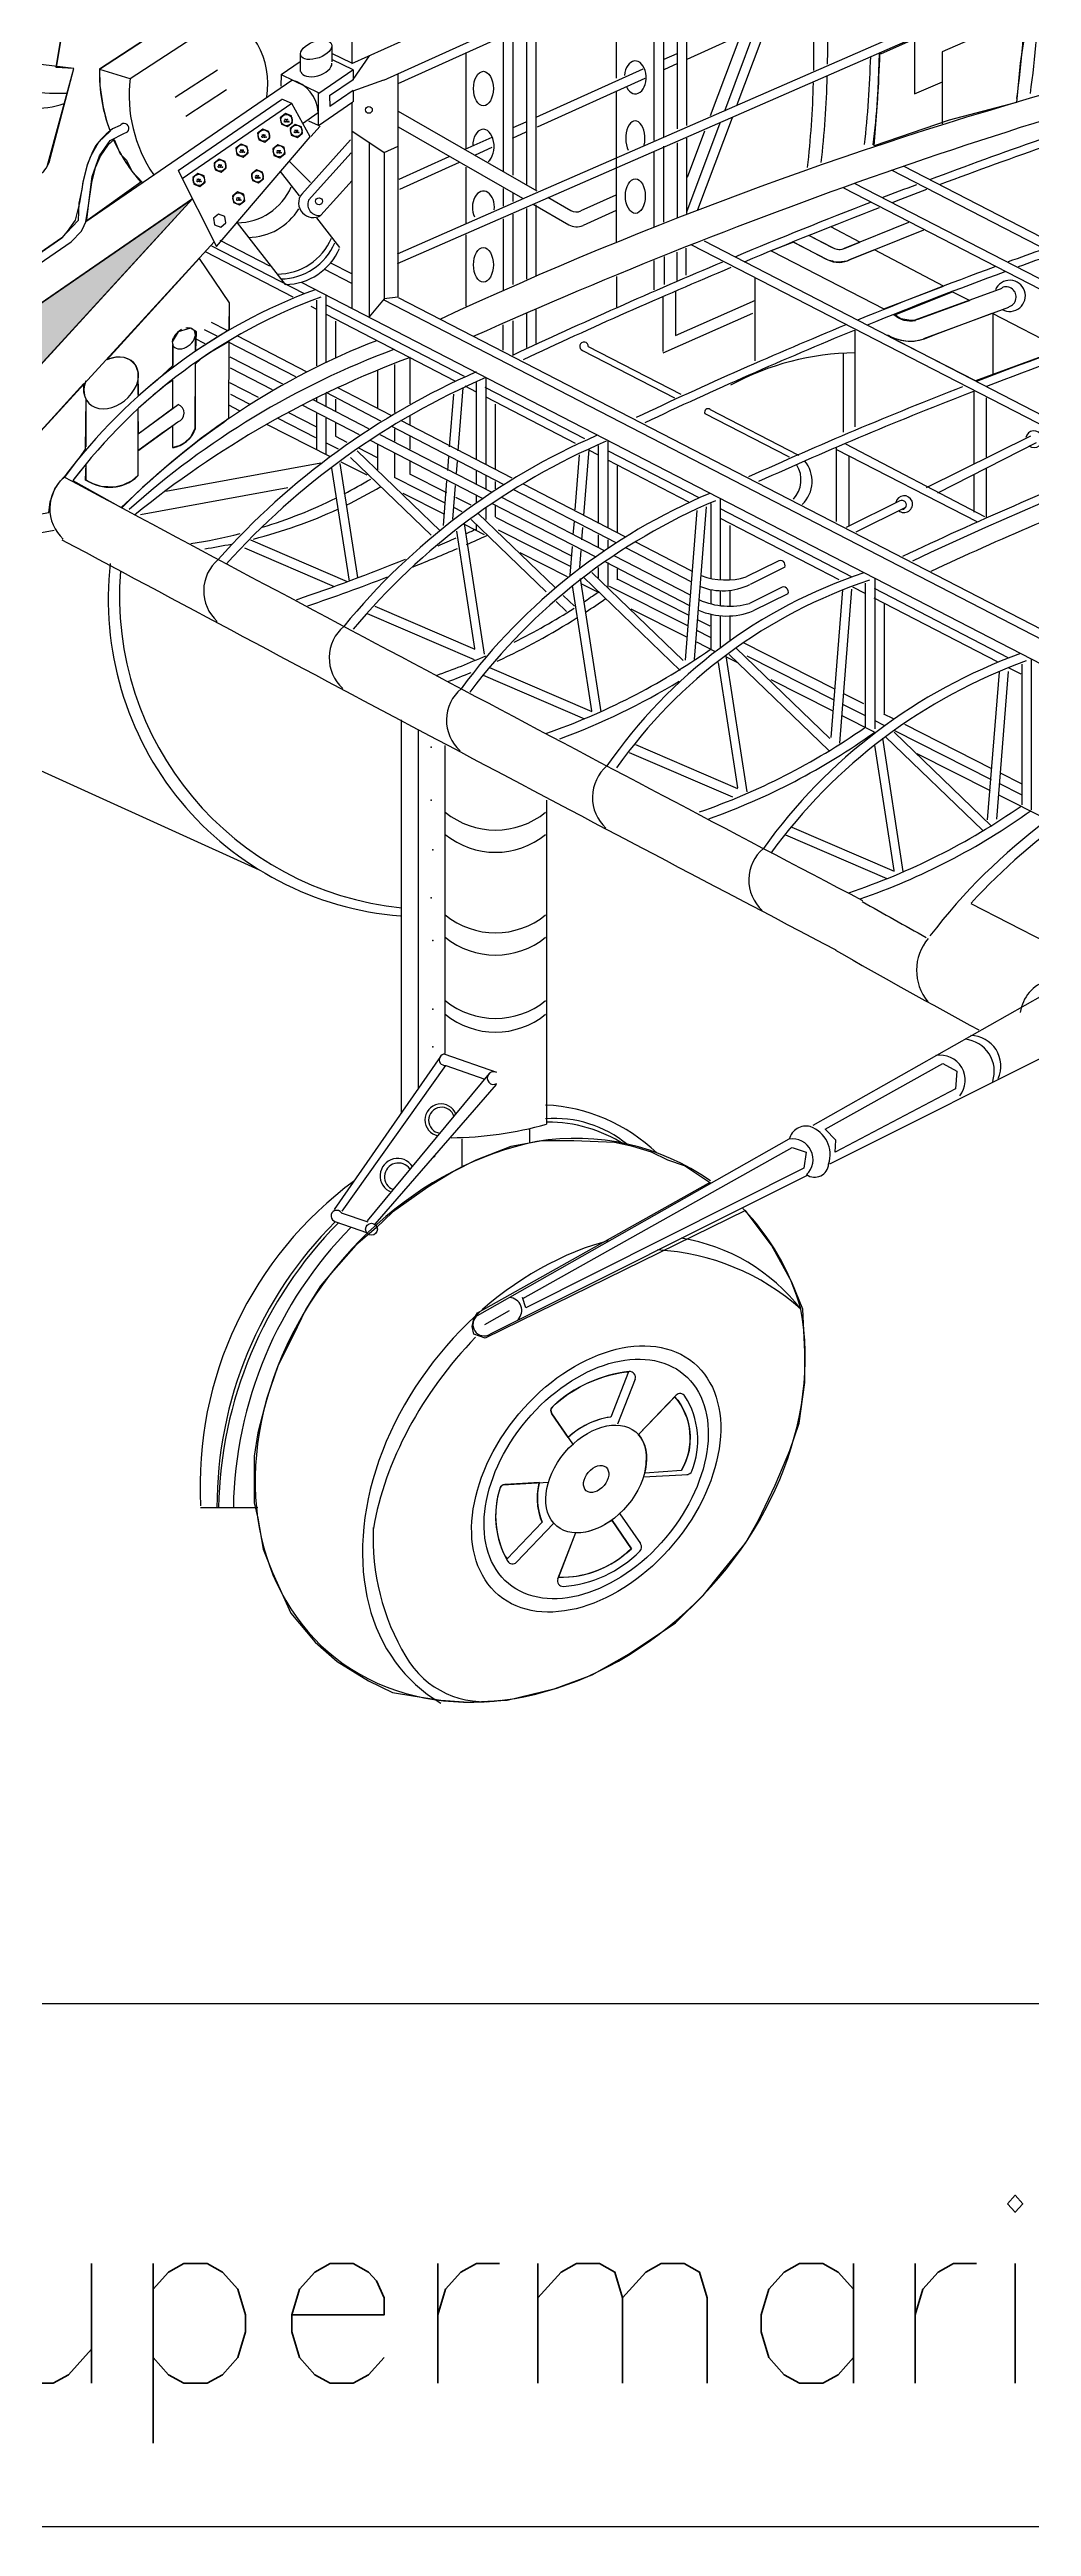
# Model space of a CAD drawing. Extents: x 4.3 to 16.6, y -10.2 to -1.3.
# Drawn here: x 8.648 to 10.368, y -10.161 to -5.822 of the extents above; entities that cross this region are included whole.
import ezdxf
from ezdxf.enums import TextEntityAlignment as Align

# ---------------------------------------------------------------- set-up
doc = ezdxf.new("R2010")
doc.units = 0
doc.header["$MEASUREMENT"] = 0
doc.linetypes.add('0', pattern=[0])
doc.layers.get('0').update_dxf_attribs({"linetype": 'CONTINUOUS'})
doc.layers.add('1', color=7, linetype='CONTINUOUS')
doc.layers.add('2', color=7, linetype='CONTINUOUS')
doc.styles.add('NORMAL', font='simplex')

# ---------------------------------------------------------------- blocks, each defined once
blk = doc.blocks.new('UNITCIRCLE0')
at = {"color": 0, "linetype": '0'}
blk.add_circle((0, 0), 1, dxfattribs=at)
blk = doc.blocks.new('17')
at = {"color": 0, "linetype": '0'}
blk.add_arc((0, 0), 1, 125.9962, 82.8289, dxfattribs=at)
blk = doc.blocks.new('18')
at = {"color": 0, "linetype": '0'}
blk.add_arc((0, 0), 1, 260.6422, 126.4037, dxfattribs=at)
blk = doc.blocks.new('19')
at = {"color": 0, "linetype": '0'}
blk.add_arc((0, 0), 1, 246.9505, 131.6765, dxfattribs=at)
blk = doc.blocks.new('20')
at = {"color": 0, "linetype": '0'}
blk.add_arc((0, 0), 1, 204.0711, 88.3499, dxfattribs=at)
blk = doc.blocks.new('31')
at = {"color": 0, "linetype": '0'}
blk.add_arc((0, 0), 1, 178.772, 352.2593, dxfattribs=at)
blk = doc.blocks.new('32')
at = {"color": 0, "linetype": '0'}
blk.add_arc((0, 0), 1, 83.45681, 131.07886, dxfattribs=at)
blk = doc.blocks.new('33')
at = {"color": 0, "linetype": '0'}
blk.add_arc((0, 0), 1, 46.25311, 327.97156, dxfattribs=at)
blk = doc.blocks.new('34')
at = {"color": 0, "linetype": '0'}
blk.add_arc((0, 0), 1, 47.48335, 187.37911, dxfattribs=at)
blk = doc.blocks.new('48')
at = {"color": 0, "linetype": '0'}
blk.add_arc((0, 0), 1, 276.07573, 64.48659, dxfattribs=at)
blk = doc.blocks.new('68')
at = {"color": 0, "linetype": '0'}
blk.add_arc((0, 0), 1, 126.74027, 67.92306, dxfattribs=at)
blk = doc.blocks.new('69')
at = {"color": 0, "linetype": '0'}
blk.add_arc((0, 0), 1, 74.5725, 52.8738, dxfattribs=at)
blk = doc.blocks.new('101')
at = {"color": 0, "linetype": '0'}
blk.add_arc((0, 0), 1, 4.198, 183.2195, dxfattribs=at)

msp = doc.modelspace()

# ---------------------------------------------------------------- linework, layer by layer
at = {"layer": '1', "color": 7, "linetype": '0'}
for p, q in [((9.23354, -5.875077), (12.382668, -4.452898)), ((9.258979, -5.881166), (12.381719, -4.467746)), ((9.177318, -5.845883), (12.073128, -4.546278)), ((9.257809, -6.196498), (11.548777, -5.194347)), ((9.499616, -6.073514), (11.544814, -5.178874)), ((9.177496, -5.423147), (9.177496, -5.845533)), ((9.830919, -5.928792), (9.968686, -5.561165)), ((9.852647, -5.918181), (9.9699, -5.605294)), ((9.706759, -5.680533), (9.706759, -5.980913)), ((9.723599, -5.672438), (9.723599, -5.974859)), ((9.747454, -5.660697), (9.747454, -5.960733)), ((9.763592, -5.653393), (9.763592, -5.954679)), ((9.640928, -5.708287), (9.640928, -5.87194)), ((8.673743, -5.768618), (8.659882, -5.853327)), ((8.735528, -5.855809), (8.918268, -5.736983)), ((8.789089, -5.872313), (8.963582, -5.75885)), ((9.142712, -5.814701), (9.142712, -5.843067)), ((9.442851, -5.799358), (9.442851, -6.035415)), ((9.45969, -5.791264), (9.45969, -6.042053)), ((9.483545, -5.779523), (9.483545, -6.058649)), ((9.499682, -5.772219), (9.499682, -6.067499)), ((9.764867, -5.838446), (9.883701, -5.784659)), ((9.858889, -5.795255), (9.805402, -5.937982)), ((10.163179, -5.799587), (10.163179, -5.899487)), ((10.324194, -5.776659), (10.211678, -5.825879)), ((8.69063, -5.855105), (8.57993, -5.841346)), ((8.649352, -6.012353), (8.69063, -5.855105)), ((8.735528, -5.855809), (8.788996, -5.872614)), ((8.867857, -5.905321), (8.942025, -5.857092)), ((9.053764, -5.865679), (9.087072, -5.842783)), ((9.087609, -5.859987), (9.087609, -5.82963)), ((9.11974, -5.89833), (9.17924, -5.857429)), ((9.177496, -5.845533), (9.142835, -5.828877)), ((9.179795, -5.857047), (9.143628, -5.839667)), ((9.179655, -5.87426), (9.208264, -5.832616)), ((9.179795, -5.857047), (9.179786, -5.874915)), ((9.37702, -5.827113), (9.37702, -5.99504)), ((9.500468, -5.940267), (9.688147, -5.85532)), ((9.72447, -5.856731), (9.748782, -5.845726)), ((9.724587, -5.838825), (9.747563, -5.828426)), ((10.211678, -5.825879), (10.211639, -5.951894)), ((8.711864, -6.122816), (9.072206, -5.875113)), ((8.886761, -5.938328), (8.958106, -5.891937)), ((9.053764, -5.865679), (9.053372, -5.885906)), ((9.053764, -5.865679), (9.11877, -5.896918)), ((9.11877, -5.896918), (9.11877, -5.954419)), ((9.138675, -5.90243), (9.179655, -5.87426)), ((9.179749, -5.893306), (9.138891, -5.921392)), ((9.179775, -5.893826), (9.179764, -5.913234)), ((9.179775, -5.893826), (9.233916, -5.874915)), ((9.258412, -5.863884), (9.258412, -6.255022)), ((9.502707, -5.957105), (9.691227, -5.871777)), ((9.640928, -5.894138), (9.640928, -6.158499)), ((10.163179, -5.899487), (10.212275, -5.878011)), ((8.873443, -6.033509), (9.054667, -5.908936)), ((9.07227, -5.916423), (8.88066, -6.048136)), ((9.07227, -5.916423), (9.055221, -5.908556)), ((9.104633, -5.974388), (9.07227, -5.916423)), ((9.091311, -5.951049), (9.118666, -5.932245)), ((9.119184, -5.955019), (9.179597, -5.91349)), ((9.138675, -5.90243), (9.138891, -5.921392)), ((9.177496, -5.915722), (9.177496, -6.275649)), ((9.258725, -5.929868), (9.501472, -6.069327)), ((9.783762, -6.101995), (9.844165, -5.94081)), ((8.940407, -6.166606), (9.104633, -5.974388)), ((9.08978, -6.07491), (9.175323, -5.979601)), ((9.119184, -5.955019), (9.102465, -5.946986)), ((9.105634, -5.974119), (9.122253, -5.955983)), ((9.177496, -5.964207), (9.234108, -6.002134)), ((9.208037, -5.983781), (9.208037, -6.290208)), ((9.258776, -5.956862), (9.476659, -6.082036)), ((9.376384, -5.996431), (9.423631, -5.975046)), ((9.459196, -5.976799), (9.48293, -5.966058)), ((9.460071, -5.958552), (9.483047, -5.948153)), ((9.747454, -5.98495), (9.747454, -6.11612)), ((9.763592, -5.976877), (9.763592, -6.108998)), ((9.7645, -6.10603), (9.822913, -5.950155)), ((9.795358, -5.964783), (9.765038, -6.045692)), ((9.067989, -6.017206), (9.105051, -6.054821)), ((9.176479, -6.00248), (9.101791, -6.085691)), ((9.234108, -6.002134), (9.258828, -5.990944)), ((9.234108, -6.000909), (9.234108, -6.261088)), ((9.260445, -6.048908), (9.34819, -6.009192)), ((9.261487, -6.066288), (9.366056, -6.018957)), ((9.37702, -6.02767), (9.37702, -6.126211)), ((9.394249, -6.006197), (9.423513, -5.992951)), ((9.706759, -6.001093), (9.706759, -6.132266)), ((9.723599, -5.991003), (9.723599, -6.124193)), ((10.887811, -6.409444), (10.144134, -6.026149)), ((8.873443, -6.033509), (8.940407, -6.166606)), ((9.051774, -6.035408), (9.085153, -6.078038)), ((9.178027, -6.051189), (9.123583, -6.111848)), ((9.257727, -6.179325), (9.499616, -6.073514)), ((9.442851, -6.065286), (9.442851, -6.09594)), ((9.45969, -6.074137), (9.45969, -6.087869)), ((10.776143, -6.444248), (10.039353, -6.064502)), ((10.792857, -6.435015), (10.057928, -6.056229)), ((10.871096, -6.418678), (10.122971, -6.03309)), ((8.544054, -6.470405), (8.898625, -6.083474)), ((8.546311, -6.325689), (8.896428, -6.085014)), ((9.115443, -6.116726), (9.156173, -6.168747)), ((9.442851, -6.118139), (9.442851, -6.243256)), ((9.45969, -6.110067), (9.45969, -6.233166)), ((9.483545, -6.099977), (9.483545, -6.223936)), ((9.495413, -6.092812), (9.557598, -6.128536)), ((9.499682, -6.093923), (9.499682, -6.219236)), ((9.52086, -6.080465), (9.56111, -6.103589)), ((9.640064, -6.077052), (9.578979, -6.104478)), ((9.640897, -6.103614), (9.582615, -6.129782)), ((8.533673, -6.598282), (8.93641, -6.158788)), ((8.54759, -6.235738), (8.669656, -6.151831)), ((8.549393, -6.252533), (8.685897, -6.158698)), ((9.034006, -6.201371), (8.946968, -6.156449)), ((8.976492, -6.125194), (9.06104, -6.233181)), ((9.37702, -6.146391), (9.37702, -6.271508)), ((10.425343, -6.482419), (9.795283, -6.157683)), ((9.951312, -6.15915), (10.011276, -6.190057)), ((9.97844, -6.14739), (10.020672, -6.169157)), ((10.040891, -6.169775), (10.15316, -6.124336)), ((10.050723, -6.189737), (10.179562, -6.13759)), ((9.074767, -6.255544), (8.921518, -6.176174)), ((9.093352, -6.24909), (8.932627, -6.16598)), ((9.140514, -6.195211), (9.176781, -6.213919)), ((9.706537, -6.191038), (9.706537, -6.242734)), ((9.724482, -6.183988), (9.724482, -6.233335)), ((9.746912, -6.176939), (9.746912, -6.226286)), ((9.762612, -6.169888), (9.762612, -6.216886)), ((10.511732, -6.544793), (9.773163, -6.16413)), ((9.913489, -6.174857), (10.109776, -6.276025)), ((13.942637, -8.734807), (9.089279, -6.229897)), ((9.128582, -6.205777), (9.178288, -6.231446)), ((9.641489, -6.219236), (9.641489, -6.273282)), ((9.744669, -6.245084), (9.744669, -6.322629)), ((9.883736, -6.221586), (9.883736, -6.367276)), ((10.164595, -6.295369), (10.316598, -6.239683)), ((8.962453, -6.265358), (8.962453, -6.310712)), ((9.116267, -6.277038), (9.106331, -6.271892)), ((9.115617, -6.260662), (9.115617, -6.375733)), ((9.358704, -6.4026), (9.131988, -6.28518)), ((9.132264, -6.252083), (9.132264, -6.370485)), ((9.374886, -6.394667), (9.133251, -6.269722)), ((9.234108, -6.258661), (9.208037, -6.290208)), ((9.233553, -6.259987), (13.979978, -8.711184)), ((9.258412, -6.255364), (9.234108, -6.258661)), ((9.259033, -6.256348), (13.99522, -8.699473)), ((9.483545, -6.282681), (9.483545, -6.343777)), ((9.499682, -6.277982), (9.499682, -6.336728)), ((9.722239, -6.254483), (9.722239, -6.350826)), ((9.879235, -6.284255), (9.722431, -6.353614)), ((9.744669, -6.322629), (9.884451, -6.260798)), ((10.179562, -6.32771), (10.328709, -6.273069)), ((10.300234, -6.284589), (10.300234, -6.390428)), ((8.920654, -6.337543), (8.902379, -6.328077)), ((8.903296, -6.3165), (8.903296, -6.349175)), ((8.941792, -6.324103), (8.919368, -6.312489)), ((8.959116, -6.31402), (8.931695, -6.299819)), ((9.079229, -6.395285), (8.960486, -6.333785)), ((9.099511, -6.386734), (8.977809, -6.323702)), ((9.148911, -6.297352), (9.148911, -6.361301)), ((9.44186, -6.303829), (9.44186, -6.348476)), ((9.459805, -6.29678), (9.459805, -6.357877)), ((10.058693, -6.31323), (10.058693, -6.482417)), ((8.863926, -6.376824), (8.863926, -6.339121)), ((8.903296, -6.371797), (8.903296, -6.487415)), ((9.056768, -6.40804), (8.964749, -6.360381)), ((9.252244, -6.373359), (9.252244, -6.457303)), ((9.279234, -6.361871), (9.279234, -6.44228)), ((9.58183, -6.348726), (9.743038, -6.431884)), ((9.591759, -6.342171), (9.753781, -6.425748)), ((10.038506, -6.353177), (10.038506, -6.491817)), ((8.802858, -6.39785), (8.802858, -6.425836)), ((8.863926, -6.450198), (8.863926, -6.400702)), ((9.013865, -6.431152), (8.963913, -6.405861)), ((9.038462, -6.417613), (8.965236, -6.379687)), ((9.246776, -6.463006), (9.151785, -6.413808)), ((9.222723, -6.384845), (9.222723, -6.450234)), ((9.364117, -6.524708), (9.37284, -6.414521)), ((9.39607, -6.421953), (9.376196, -6.411659)), ((9.395423, -6.405076), (9.395423, -6.540182)), ((9.585812, -6.503735), (9.411378, -6.413536)), ((9.412069, -6.396497), (9.412069, -6.547318)), ((10.267289, -6.41994), (10.267289, -6.547749)), ((8.712308, -6.517577), (8.712308, -6.433437)), ((8.802858, -6.450971), (8.802858, -6.568768)), ((8.80326, -6.495001), (8.873192, -6.443718)), ((8.961534, -6.444416), (8.980254, -6.453894)), ((8.99862, -6.443106), (8.965348, -6.42626)), ((9.115355, -6.482537), (9.066994, -6.458052)), ((9.19099, -6.496611), (9.090735, -6.444685)), ((9.207418, -6.486064), (9.108507, -6.434836)), ((9.115617, -6.430838), (9.115617, -6.439093)), ((9.115617, -6.45931), (9.115617, -6.522984)), ((9.132264, -6.424822), (9.132264, -6.446229)), ((9.228558, -6.472625), (9.132406, -6.422826)), ((9.148911, -6.434336), (9.148911, -6.454554)), ((9.279234, -6.463488), (9.279234, -6.478509)), ((9.348839, -6.517531), (9.356136, -6.425359)), ((9.569558, -6.511806), (9.412677, -6.430554)), ((9.428716, -6.44271), (9.428716, -6.556831)), ((9.796088, -6.459249), (9.941066, -6.534032)), ((9.805059, -6.4522), (9.959039, -6.531627)), ((10.288818, -6.431969), (10.288818, -6.535719)), ((8.803002, -6.524899), (8.872828, -6.473693)), ((8.863926, -6.515956), (8.863926, -6.481184)), ((9.029026, -6.478589), (9.138535, -6.534035)), ((9.114672, -6.501862), (9.048347, -6.468283)), ((9.132264, -6.467636), (9.132264, -6.531661)), ((9.148911, -6.47596), (9.148911, -6.499117)), ((9.169665, -6.510036), (9.149685, -6.49992)), ((9.406716, -6.60834), (9.209198, -6.50604)), ((9.42225, -6.597329), (9.227417, -6.496421)), ((9.443387, -6.58389), (9.246279, -6.481803)), ((9.252244, -6.486461), (9.252244, -6.507668)), ((9.458435, -6.572628), (9.263602, -6.47172)), ((9.279234, -6.499716), (9.279234, -6.521806)), ((9.625897, -6.506857), (9.625897, -6.659111)), ((10.184347, -6.588963), (10.367058, -6.498384)), ((8.712308, -6.57537), (8.712308, -6.551509)), ((8.851518, -6.595269), (9.123064, -6.545662)), ((9.154446, -6.522001), (9.132963, -6.511125)), ((9.156535, -6.546963), (9.187304, -6.746605)), ((9.158516, -6.544151), (9.203623, -6.566989)), ((9.175444, -6.536489), (9.316772, -6.672624)), ((9.18669, -6.524714), (9.332336, -6.665005)), ((9.22238, -6.536724), (9.188872, -6.51976)), ((9.222723, -6.513854), (9.222723, -6.558034)), ((9.252244, -6.528875), (9.252244, -6.571288)), ((9.279234, -6.543012), (9.279234, -6.565103)), ((9.345542, -6.559165), (9.347421, -6.535438)), ((9.361014, -6.563889), (9.362612, -6.543706)), ((9.56899, -6.628219), (9.576642, -6.531579)), ((9.584082, -6.637758), (9.593199, -6.522623)), ((9.609444, -6.532463), (9.592835, -6.523862)), ((9.609253, -6.515436), (9.609253, -6.651974)), ((9.767958, -6.614561), (9.625911, -6.540992)), ((9.785913, -6.607204), (9.627343, -6.52521)), ((9.642546, -6.551187), (9.642546, -6.668624)), ((10.025843, -6.519653), (10.025843, -6.648595)), ((10.272808, -6.649278), (10.027352, -6.522769)), ((10.286286, -6.640328), (10.04293, -6.512949)), ((10.048341, -6.534904), (10.048341, -6.656913)), ((10.203884, -6.598379), (10.376714, -6.510267)), ((8.807622, -6.636047), (9.065221, -6.588989)), ((9.142221, -6.555294), (9.172712, -6.753127)), ((9.225683, -6.558069), (9.225479, -6.557966)), ((9.339746, -6.615819), (9.252509, -6.571651)), ((9.343976, -6.598289), (9.279427, -6.565607)), ((9.337925, -6.655362), (9.344124, -6.577072)), ((9.35463, -6.644525), (9.359309, -6.585429)), ((9.395423, -6.5604), (9.395423, -6.582996)), ((9.412069, -6.568725), (9.412069, -6.592511)), ((9.428716, -6.578239), (9.428716, -6.591321)), ((9.640905, -6.68619), (9.460214, -6.592604)), ((9.656363, -6.675138), (9.478432, -6.582985)), ((10.267289, -6.567297), (10.267289, -6.631953)), ((10.288818, -6.555267), (10.288818, -6.640974)), ((9.266962, -6.599059), (9.338644, -6.635352)), ((9.370591, -6.631436), (9.35643, -6.624266)), ((9.386561, -6.61985), (9.359886, -6.606344)), ((9.395423, -6.603213), (9.395423, -6.616273)), ((9.398729, -6.634505), (9.533593, -6.764411)), ((9.412069, -6.62495), (9.412069, -6.644838)), ((9.604235, -6.71064), (9.424028, -6.617307)), ((9.428716, -6.621053), (9.428716, -6.640137)), ((9.620177, -6.699841), (9.44038, -6.606719)), ((9.76194, -6.891715), (9.782717, -6.629292)), ((9.777881, -6.890523), (9.799081, -6.622767)), ((9.806413, -6.617194), (9.806413, -6.74786)), ((9.823059, -6.608615), (9.823059, -6.750561)), ((10.054236, -6.745952), (9.823428, -6.626604)), ((10.043982, -6.658549), (10.138027, -6.611925)), ((10.061312, -6.666627), (10.147132, -6.624082)), ((8.524023, -6.687854), (8.656021, -6.663742)), ((9.000157, -6.680728), (9.169469, -6.753497)), ((9.36084, -6.665758), (9.39247, -6.870992)), ((9.374452, -6.652878), (9.409612, -6.881003)), ((9.375309, -6.653916), (9.409552, -6.671253)), ((9.386397, -6.645236), (9.518039, -6.772038)), ((9.395423, -6.654353), (9.395423, -6.664002)), ((9.561644, -6.708495), (9.42992, -6.641802)), ((9.561585, -6.728137), (9.434805, -6.663948)), ((9.5656, -6.671033), (9.567386, -6.648488)), ((9.580692, -6.680574), (9.58239, -6.659121)), ((9.609253, -6.672193), (9.609253, -6.694789)), ((9.625897, -6.680518), (9.625897, -6.694376)), ((10.031154, -6.750875), (9.823565, -6.643361)), ((9.839705, -6.655324), (9.839705, -6.750561)), ((8.989449, -6.694569), (9.146697, -6.762155)), ((9.472117, -6.702931), (9.554564, -6.744673)), ((9.559954, -6.742342), (9.563909, -6.692397)), ((9.576842, -6.729187), (9.579188, -6.699573)), ((9.76851, -6.795722), (9.622442, -6.720069)), ((9.625897, -6.720411), (9.625897, -6.763767)), ((9.769416, -6.777135), (9.637004, -6.708555)), ((9.77204, -6.754107), (9.657732, -6.694904)), ((9.771941, -6.734999), (9.673675, -6.684106)), ((9.923273, -6.718392), (9.86843, -6.745579)), ((9.563814, -6.760499), (9.597649, -6.980038)), ((9.57757, -6.748557), (9.613587, -6.982249)), ((9.578916, -6.757005), (9.610536, -6.773014)), ((9.583171, -6.746185), (9.752831, -6.909607)), ((9.597973, -6.737834), (9.75782, -6.891804)), ((9.609253, -6.729088), (9.609253, -6.747117)), ((9.765967, -6.831615), (9.629096, -6.762318)), ((9.642546, -6.731657), (9.642546, -6.750784)), ((9.768448, -6.813201), (9.644192, -6.750289)), ((9.806413, -6.768316), (9.806413, -6.79231)), ((9.839705, -6.769475), (9.839705, -6.797068)), ((9.928948, -6.764774), (9.874106, -6.791961)), ((9.935828, -6.728836), (9.875165, -6.758911)), ((10.017295, -7.026941), (10.03779, -6.768088)), ((10.032338, -7.037086), (10.053732, -6.766896)), ((10.076824, -6.77453), (10.055318, -6.76339)), ((10.076956, -6.756828), (10.076956, -7.008957)), ((10.327277, -6.887137), (10.093248, -6.766125)), ((10.093604, -6.748249), (10.093604, -7.012036)), ((9.204717, -6.809805), (9.391946, -6.890275)), ((9.218133, -6.797128), (9.392773, -6.872189)), ((9.535295, -6.788662), (9.553643, -6.806335)), ((9.547607, -6.777911), (9.567489, -6.797063)), ((9.666407, -6.801301), (9.764863, -6.851153)), ((9.806413, -6.811338), (9.806413, -6.872278)), ((9.823059, -6.769861), (9.823059, -6.795878)), ((9.941504, -6.77522), (9.88084, -6.805293)), ((10.308437, -6.894485), (10.092545, -6.782671)), ((10.11025, -6.792005), (10.11025, -6.985094)), ((9.805929, -6.851848), (9.782014, -6.839742)), ((9.805113, -6.831764), (9.783198, -6.820669)), ((9.823059, -6.813717), (9.823059, -6.870218)), ((9.839705, -6.813717), (9.839705, -6.856324)), ((9.781547, -6.8596), (9.814034, -6.876048)), ((9.81917, -6.895726), (9.853004, -7.115264)), ((9.832374, -6.885333), (9.854104, -6.896336)), ((9.832926, -6.883783), (9.869656, -7.122094)), ((9.838526, -6.881411), (10.013125, -7.049594)), ((9.850749, -6.870576), (10.014657, -7.02846)), ((10.022781, -6.94197), (9.863603, -6.861378)), ((10.021075, -6.960778), (9.870144, -6.88436)), ((10.351151, -6.898345), (10.351151, -7.144974)), ((10.367797, -6.889766), (10.367797, -7.153553)), ((9.407819, -6.917958), (9.585449, -6.994302)), ((9.418928, -6.90429), (9.597951, -6.981232)), ((9.911623, -6.92546), (10.019197, -6.979925)), ((10.291354, -7.171479), (10.31185, -6.912625)), ((10.307295, -7.170287), (10.32779, -6.911434)), ((10.349956, -6.91599), (10.329197, -6.905239)), ((10.076173, -6.988674), (10.037759, -6.969225)), ((10.074482, -6.968148), (10.04034, -6.950861)), ((10.126184, -6.994324), (10.1095, -6.985877)), ((9.015947, -7.259177), (8.416116, -6.987559)), ((9.264871, -7.683887), (9.264871, -6.995753)), ((9.293681, -7.013756), (9.293681, -7.643196)), ((10.03588, -6.988371), (10.092526, -7.017053)), ((10.110315, -7.005961), (10.094505, -6.997954)), ((10.106983, -7.028321), (10.143002, -7.262012)), ((10.112585, -7.025949), (10.282245, -7.189372)), ((10.127387, -7.017599), (10.297638, -7.181591)), ((10.298013, -7.100991), (10.128649, -7.015241)), ((10.298845, -7.081743), (10.146265, -7.00449)), ((9.341249, -7.580505), (9.341249, -7.040761)), ((9.663175, -7.053186), (9.844353, -7.131056)), ((9.674284, -7.039516), (9.853306, -7.116461)), ((10.093228, -7.040263), (10.127063, -7.259802)), ((10.167605, -7.055066), (10.296032, -7.12009)), ((10.350488, -7.12756), (10.311299, -7.107719)), ((10.350546, -7.107918), (10.31388, -7.089355)), ((9.518414, -7.136775), (9.518414, -7.704584)), ((10.310194, -7.12726), (10.395263, -7.170331)), ((9.937233, -7.197721), (10.114862, -7.274066)), ((9.948341, -7.184053), (10.127365, -7.260996)), ((10.262057, -7.317905), (10.875719, -7.633646)), ((9.985793, -7.706386), (10.388091, -7.478348)), ((9.147029, -7.853709), (9.333768, -7.586003)), ((9.340316, -7.581699), (9.431059, -7.613387)), ((10.443536, -7.559638), (10.014491, -7.774486)), ((9.160638, -7.856628), (9.342371, -7.601848)), ((9.205301, -7.873824), (9.418805, -7.615699)), ((9.218427, -7.879781), (9.431156, -7.634852)), ((9.342371, -7.601848), (9.410404, -7.625606)), ((9.489621, -7.737555), (9.489621, -7.712864)), ((9.37004, -7.730867), (9.37004, -7.777309)), ((9.397929, -8.039611), (9.943605, -7.7303)), ((9.976278, -7.793621), (9.420108, -8.072127)), ((9.147613, -7.874891), (9.205205, -7.895001)), ((9.159162, -7.859493), (9.205538, -7.875686)), ((9.410349, -8.055607), (9.453835, -8.031075)), ((9.662056, -8.138442), (9.631284, -8.217867)), ((9.673732, -8.151288), (9.643182, -8.230141)), ((9.680532, -8.247659), (9.745669, -8.17947)), ((9.528226, -8.211917), (9.563978, -8.264436)), ((9.442186, -8.336089), (9.522564, -8.331658)), ((9.688515, -8.322508), (9.766496, -8.318209)), ((9.755085, -8.311327), (9.690668, -8.316147)), ((8.912758, -8.375966), (9.013, -8.375966)), ((9.510821, -8.401789), (9.449486, -8.465996)), ((9.466296, -8.471926), (9.530951, -8.404242)), ((9.633444, -8.398576), (9.667219, -8.44819)), ((9.647299, -8.386827), (9.683025, -8.439308)), ((9.569472, -8.420392), (9.53812, -8.501317))]:
    msp.add_line(p, q, dxfattribs=at)
for points in [[(8.644191, -6.026521), (8.69063, -5.855105), (8.659882, -5.853327), (8.673743, -5.768618), (8.673743, -5.768618), (8.898472, -5.679454), (8.908606, -5.743421), (8.735528, -5.855809), (8.736279, -5.884766), (8.74186, -5.923276), (8.748512, -5.948574), (8.754159, -5.964921), (8.733768, -5.983974), (8.719869, -6.009212), (8.714111, -6.024104), (8.707221, -6.051486), (8.704463, -6.065944), (8.70028, -6.090273), (8.69309, -6.120625), (8.678872, -6.140727), (8.669656, -6.151831), (8.54759, -6.235738)], [(8.771767, -5.954842), (8.758317, -5.960775), (8.746992, -5.969673), (8.738498, -5.978573), (8.728588, -5.990437), (8.722218, -6.003785), (8.713723, -6.023807), (8.706645, -6.053469), (8.704521, -6.066816), (8.699566, -6.090546), (8.698151, -6.12095), (8.667714, -6.153577)], [(8.685897, -6.158698), (8.704021, -6.139673), (8.713473, -6.119869), (8.716623, -6.090161), (8.722925, -6.043951), (8.735528, -6.007644), (8.754432, -5.981237), (8.779637, -5.968034)]]:
    msp.add_lwpolyline(points, dxfattribs=at)
for points in [[(10.105447, -5.828405), (10.276259, -5.752697), (10.355096, -5.800875), (10.348526, -5.845611), (10.341956, -5.914437), (10.223701, -5.945408), (10.092307, -5.990145), (10.098877, -5.907555), (10.102162, -5.828405)], [(9.054141, -5.952534), (9.064928, -5.95663), (9.073869, -5.949335), (9.072021, -5.937946), (9.061234, -5.93385), (9.052294, -5.941145)], [(8.807994, -6.053854), (8.711864, -6.122816), (8.715829, -6.098988), (8.721977, -6.054581), (8.728847, -6.028099), (8.737337, -6.008377), (8.751144, -5.987998), (8.76136, -5.979334), (8.771991, -6.00439), (8.78262, -6.015526), (8.792475, -6.03479), (8.811151, -6.054564)], [(8.976358, -6.006002), (8.987147, -6.010097), (8.996087, -6.002801), (8.994239, -5.991413), (8.983453, -5.987317), (8.974512, -5.994612)], [(9.014481, -5.979797), (9.025269, -5.983893), (9.034208, -5.976597), (9.032361, -5.965208), (9.021574, -5.961113), (9.012634, -5.968408)], [(9.04096, -6.007181), (9.051748, -6.011276), (9.060688, -6.003982), (9.05884, -5.992591), (9.048054, -5.988497), (9.039113, -5.995791)], [(9.071444, -5.971502), (9.082231, -5.975598), (9.09117, -5.968302), (9.089324, -5.956913), (9.078536, -5.952818), (9.069596, -5.960113)], [(8.938022, -6.032356), (8.948811, -6.03645), (8.95775, -6.029155), (8.955902, -6.017765), (8.945116, -6.01367), (8.936175, -6.020966)], [(8.900765, -6.057445), (8.911553, -6.06154), (8.920494, -6.054245), (8.918646, -6.042855), (8.907859, -6.038761), (8.898919, -6.046055)], [(8.97031, -6.089871), (8.981098, -6.093967), (8.990039, -6.086672), (8.988191, -6.075282), (8.977404, -6.071187), (8.968464, -6.078483)], [(9.003401, -6.051143), (9.014187, -6.055239), (9.023128, -6.047944), (9.021281, -6.036553), (9.010492, -6.032459), (9.001553, -6.039754)], [(8.546311, -6.325689), (8.540683, -6.473533), (8.898625, -6.083474), (8.546311, -6.325689)], [(8.937114, -6.128726), (8.947902, -6.132822), (8.956842, -6.125526), (8.954994, -6.114138), (8.944207, -6.110042), (8.935267, -6.117337)], [(9.913489, -6.174857), (10.109776, -6.276025), (10.21426, -6.236138), (10.093304, -6.172503), (10.050723, -6.189737), (10.044858, -6.192469), (10.035502, -6.193449), (10.02989, -6.19443), (10.022407, -6.19443), (10.0196, -6.192469), (10.013987, -6.19149), (10.00931, -6.18953), (9.951312, -6.15915), (9.912421, -6.174306)], [(9.97844, -6.14739), (10.017728, -6.16797), (10.02329, -6.170148), (10.027308, -6.171622), (10.030825, -6.17189), (10.036755, -6.171201), (10.04178, -6.169516), (10.067585, -6.158972), (10.01664, -6.132168), (9.97844, -6.14739)], [(8.962453, -6.265358), (8.962086, -6.31291), (8.951847, -6.319581), (8.93111, -6.332338), (8.904463, -6.349824), (8.90563, -6.316382), (8.895263, -6.310037), (8.873142, -6.316361), (8.863043, -6.334001), (8.86426, -6.338531), (8.86426, -6.37499), (8.836983, -6.400193), (8.820258, -6.414178), (8.804073, -6.428343), (8.803525, -6.386964), (8.798674, -6.374137), (8.788868, -6.365083), (8.77867, -6.361318), (8.765121, -6.360781), (8.749233, -6.364917), (8.910048, -6.187556)], [(10.129047, -6.28655), (10.230075, -6.24637), (10.26001, -6.261069), (10.169271, -6.294389), (10.162723, -6.296349), (10.15711, -6.296349), (10.149627, -6.295369), (10.139337, -6.293409), (10.13466, -6.290469), (10.131854, -6.287529)], [(10.299298, -6.283608), (10.421323, -6.346501), (10.270299, -6.402188), (10.120627, -6.325749), (10.140272, -6.330649), (10.152433, -6.33261), (10.162723, -6.33261), (10.180903, -6.328318), (10.19922, -6.320854), (10.299298, -6.283608)], [(8.688943, -6.57699), (8.773775, -6.624069), (8.797149, -6.60242), (8.825733, -6.575745), (8.852195, -6.552451), (8.882325, -6.527446), (8.910071, -6.50575), (8.933444, -6.488403), (8.953117, -6.474425), (8.962086, -6.466634), (8.962453, -6.33339), (8.930856, -6.351739), (8.912553, -6.363946), (8.902925, -6.373075), (8.902824, -6.485358), (8.895593, -6.500499), (8.884527, -6.510995), (8.874881, -6.51621), (8.86426, -6.518862), (8.863926, -6.481184), (8.843546, -6.495167), (8.803002, -6.524899), (8.802858, -6.568768), (8.793421, -6.576445), (8.776456, -6.584903), (8.762182, -6.588164), (8.738212, -6.586983), (8.724529, -6.582424), (8.710937, -6.576017), (8.712077, -6.54764)], [(8.533673, -6.598282), (8.527074, -6.654541), (8.646917, -6.632647), (8.649425, -6.614158), (8.657123, -6.591571), (8.667419, -6.577076), (8.678326, -6.565026), (8.695046, -6.543528), (8.702426, -6.534428), (8.710937, -6.521818), (8.712308, -6.433437), (8.709716, -6.428963), (8.708414, -6.421165), (8.708115, -6.406524), (8.533673, -6.598282)], [(8.802858, -6.450971), (8.80326, -6.495001), (8.863926, -6.450198), (8.863926, -6.400702), (8.849587, -6.410884), (8.837584, -6.420784), (8.825557, -6.431036), (8.813852, -6.441349), (8.802858, -6.450971)], [(10.00653, -7.713303), (10.213137, -7.5984), (10.237369, -7.61176), (10.234818, -7.64249), (10.024384, -7.753385), (10.02563, -7.73224)], [(9.805887, -7.807981), (9.760566, -7.777458), (9.731429, -7.767284), (9.702293, -7.753717), (9.669921, -7.743543), (9.637548, -7.73676), (9.566328, -7.733369), (9.511295, -7.733369), (9.456262, -7.743543), (9.394753, -7.767284), (9.355906, -7.787632), (9.310583, -7.814764), (9.249075, -7.858851), (9.21994, -7.885983), (9.18433, -7.916505), (9.145482, -7.960595), (9.122821, -7.987726), (9.096924, -8.028422), (9.074263, -8.075903), (9.048365, -8.126776), (9.02894, -8.184429), (9.012754, -8.245474), (9.006279, -8.286173), (9.006279, -8.367566), (9.012754, -8.394697), (9.022466, -8.448961), (9.038651, -8.489657), (9.071024, -8.560879), (9.11311, -8.611749), (9.151958, -8.645664), (9.206991, -8.679577), (9.249075, -8.699928), (9.287922, -8.706709), (9.333244, -8.713492), (9.381804, -8.716883), (9.449786, -8.713492), (9.533956, -8.693145), (9.598701, -8.669403), (9.663446, -8.632097), (9.744379, -8.577836), (9.792938, -8.530356), (9.825311, -8.489657), (9.867394, -8.438787), (9.890056, -8.39809), (9.919191, -8.337044), (9.945089, -8.275999), (9.961277, -8.228518), (9.970988, -8.157298), (9.970988, -8.103034), (9.967751, -8.028422), (9.948327, -7.980943), (9.912717, -7.916505), (9.877108, -7.869025), (9.867394, -7.855461), (9.410939, -8.079295), (9.391516, -8.072512), (9.388278, -8.058948), (9.391516, -8.045381), (9.397989, -8.035206), (9.802649, -7.807981)], [(9.47726, -8.009912), (9.949139, -7.745368), (9.973371, -7.753386), (9.969544, -7.781443), (9.482361, -8.025946), (9.476559, -8.008075)], [(9.662056, -8.138442), (9.631284, -8.217867), (9.622465, -8.219094), (9.611041, -8.222021), (9.602457, -8.224921), (9.59516, -8.227894), (9.584259, -8.233284), (9.577023, -8.237554), (9.570531, -8.241918), (9.561161, -8.249229), (9.556568, -8.25332), (9.528226, -8.211917), (9.526631, -8.208391), (9.526411, -8.205369), (9.527457, -8.201688), (9.529678, -8.198812), (9.534462, -8.194508), (9.545457, -8.18546), (9.556162, -8.177658), (9.568688, -8.169635), (9.578127, -8.164297), (9.588564, -8.159039), (9.601425, -8.153426), (9.610795, -8.149899), (9.62106, -8.146546), (9.63147, -8.14367), (9.639255, -8.141854), (9.647301, -8.140265), (9.654694, -8.139064), (9.662056, -8.138442)], [(9.680532, -8.247659), (9.743504, -8.182092), (9.74843, -8.188243), (9.753649, -8.195906), (9.756901, -8.201495), (9.760863, -8.209545), (9.764235, -8.2181), (9.766809, -8.226587), (9.769186, -8.238301), (9.770304, -8.250496), (9.769912, -8.264643), (9.768277, -8.275982), (9.766269, -8.284419), (9.762853, -8.294675), (9.759093, -8.303263), (9.755085, -8.311327), (9.690668, -8.316147), (9.692248, -8.308068), (9.693377, -8.300576), (9.693846, -8.285488), (9.693147, -8.278556), (9.691168, -8.269451), (9.687247, -8.259445), (9.683625, -8.253322), (9.679978, -8.248641), (9.680532, -8.247659)], [(9.506258, -8.332454), (9.446224, -8.33583), (9.443368, -8.336024), (9.440615, -8.337564), (9.437243, -8.341147), (9.434822, -8.349306), (9.431734, -8.363338), (9.429659, -8.381414), (9.4295, -8.396185), (9.43066, -8.410523), (9.433831, -8.427825), (9.439464, -8.446239), (9.443427, -8.455879), (9.445915, -8.461149), (9.449486, -8.465996), (9.510821, -8.401789), (9.508147, -8.394414), (9.505472, -8.384699), (9.503542, -8.373806), (9.502697, -8.363264), (9.502813, -8.353146), (9.503834, -8.343065), (9.505029, -8.336332), (9.505863, -8.332579)], [(9.569472, -8.420392), (9.539433, -8.498135), (9.548389, -8.49813), (9.558269, -8.497595), (9.570964, -8.496085), (9.578149, -8.494812), (9.58741, -8.492709), (9.59424, -8.490818), (9.599592, -8.489126), (9.609008, -8.485685), (9.62089, -8.48044), (9.628111, -8.476718), (9.638634, -8.470504), (9.645646, -8.465787), (9.653597, -8.459815), (9.659796, -8.454641), (9.667219, -8.44819), (9.633444, -8.398576), (9.627996, -8.401498), (9.619959, -8.406104), (9.614686, -8.409288), (9.608504, -8.412212), (9.600447, -8.41538), (9.592106, -8.417886), (9.587199, -8.418986), (9.579028, -8.420171), (9.569472, -8.420392)]]:
    msp.add_lwpolyline(points, close=True, dxfattribs=at)
for centre, radius in [((9.063061, -5.945219), 0.009981), ((9.207524, -5.927503), 0.005906), ((9.023401, -5.972482), 0.009981), ((9.080363, -5.964187), 0.009981), ((8.946943, -6.025039), 0.009981), ((8.98528, -5.998686), 0.009981), ((9.049881, -5.999866), 0.009981), ((8.909686, -6.05013), 0.009981), ((8.979231, -6.082556), 0.009981), ((9.012319, -6.043828), 0.009981), ((9.120109, -6.08758), 0.005906), ((9.211987, -7.888458), 0.010388)]:
    msp.add_circle(centre, radius, dxfattribs=at)
for centre, radius, start, end in [((8.53462, -5.663128), 1.824308, 352.299805, 358.286194), ((8.558848, -5.651284), 1.824308, 352.197144, 358.273529), ((8.886886, -5.882038), 0.143448, 350.711884, 67.352913), ((8.162693, -5.828661), 1.824308, 359.060486, 2.699335), ((8.18692, -5.816817), 1.824308, 359.050568, 2.772634), ((13.073677, -14.527296), 8.991633, 103.972801, 114.181679), ((9.023162, -5.862842), 0.287721, 178.599609, 200.780624), ((8.262821, -5.785495), 1.824308, 353.617462, 358.477203), ((8.278958, -5.778193), 1.824308, 353.377625, 358.401703), ((8.672081, -5.300183), 0.59821, 258.58252, 270.698242), ((9.035863, -5.901421), 0.248484, 173.272842, 214.077591), ((9.056915, -5.935005), 0.061812, 2.558162, 75.676903), ((12.393124, -12.894381), 7.275339, 105.295845, 114.8843), ((8.162693, -5.828661), 1.824308, 353.716461, 358.394196), ((8.18692, -5.816817), 1.824308, 353.615723, 358.380157), ((8.629143, -5.79857), 0.12565, 237.248703, 290.790344), ((13.719889, -15.456408), 10.04709, 108.224312, 110.57122), ((13.730588, -15.467615), 10.04709, 108.191704, 110.521637), ((9.023162, -5.862842), 0.287721, 204.313385, 221.596573), ((8.778773, -5.959606), 0.008473, 275.850403, 145.797318), ((8.60783, -6.005254), 0.042124, 212.80864, 350.296783), ((8.975606, -6.020834), 0.104363, 270.486908, 336.708984), ((9.109776, -6.090547), 0.025384, 141.972809, 302.952057), ((13.719889, -15.456408), 10.04709, 110.709793, 111.080193), ((13.730588, -15.467615), 10.04709, 110.667496, 111.037926), ((8.995605, -6.046379), 0.104363, 270.486908, 328.711548), ((9.11973, -6.092903), 0.019332, 158.097412, 281.497131), ((9.570916, -6.086519), 0.019685, 240.122269, 294.178802), ((13.719889, -15.456408), 10.04709, 111.194969, 112.664818), ((13.730588, -15.467615), 10.04709, 111.176567, 112.629372), ((9.046038, -6.110793), 0.104363, 270.486908, 336.708984), ((9.052046, -6.119115), 0.104363, 270.486908, 336.708984), ((9.571326, -6.104641), 0.027559, 240.122543, 294.179077), ((9.060153, -6.128822), 0.104363, 270.486908, 336.708984), ((13.719889, -15.456408), 10.04709, 112.79689, 115.091522), ((13.730588, -15.467615), 10.04709, 112.773201, 115.044418), ((10.030825, -6.151068), 0.043485, 243.373932, 297.228424), ((10.031372, -6.150088), 0.021742, 240.692261, 295.824921), ((12.970638, -13.426248), 7.700343, 110.261253, 112.179543), ((12.970638, -13.426248), 7.700343, 109.585197, 110.075294), ((12.981339, -13.437455), 7.700343, 109.536667, 110.023788), ((9.444519, -7.143744), 0.960192, 110.165092, 143.354797), ((12.981339, -13.437455), 7.700343, 110.209724, 112.133286), ((10.330168, -6.25323), 0.027258, 240.890442, 156.886826), ((10.32362, -6.25519), 0.017739, 285.683502, 114.188858), ((9.454459, -7.156605), 0.960192, 110.165108, 142.868744), ((10.156097, -6.25361), 0.043497, 227.856735, 281.501312), ((9.684029, -7.52411), 1.279089, 111.223351, 135.299683), ((9.584298, -6.341669), 0.007478, 356.139771, 250.724091), ((12.970638, -13.426248), 7.700343, 112.346123, 115.332298), ((12.981339, -13.437455), 7.700343, 112.316422, 115.298576), ((10.156097, -6.25361), 0.078828, 239.523529, 287.571045), ((13.001462, -12.744677), 6.663157, 105.57283, 115.247086), ((12.96584, -13.391987), 7.490035, 109.08905, 111.078651), ((12.97654, -13.403194), 7.490035, 109.009048, 111.026077), ((9.756234, -7.706235), 1.449723, 110.395279, 131.93074), ((9.862773, -7.939581), 1.682575, 110.262909, 129.304855), ((10.06482, -6.824708), 0.471571, 90.744537, 118.318619), ((9.919105, -7.581748), 1.304889, 113.656311, 138.374741), ((9.929045, -7.594608), 1.304889, 113.316475, 138.122253), ((12.96584, -13.391987), 7.490035, 111.281769, 114.392082), ((12.97654, -13.403194), 7.490035, 111.212883, 114.33638), ((8.868051, -6.458646), 0.015788, 287.610657, 70.997368), ((9.801534, -6.456945), 0.005912, 53.381325, 202.93306), ((8.856109, -6.46995), 0.049923, 279.008423, 340.944122), ((10.074993, -7.579621), 1.178682, 113.433762, 140.647598), ((10.084934, -7.592481), 1.178682, 113.057404, 140.162735), ((10.372585, -6.504402), 0.014764, 233.408737, 169.215485), ((9.915818, -6.575671), 0.048695, 54.554508, 58.768616), ((9.915818, -6.575671), 0.048695, 316.30838, 32.314339), ((9.927338, -6.578307), 0.056426, 53.532227, 55.81765), ((9.927338, -6.578307), 0.056426, 314.274536, 39.884975), ((12.990763, -12.733467), 6.663157, 111.625145, 115.310135), ((8.720732, -6.625853), 0.072258, 130.176758, 227.794403), ((91.995903, 148.743607), 176.252762, 241.787827, 242.302216), ((8.753633, -6.517884), 0.070797, 234.287949, 314.051483), ((8.77218, -5.846417), 0.849595, 297.48877, 301.066864), ((8.796455, -5.85569), 0.849595, 295.895844, 300.545563), ((13.002896, -12.777104), 6.663157, 111.518623, 114.955681), ((8.796455, -5.85569), 0.849595, 284.229218, 294.829407), ((8.77218, -5.846417), 0.849595, 287.040466, 296.379272), ((10.211987, -7.566251), 1.049265, 112.832993, 143.454269), ((10.221928, -7.579111), 1.049265, 112.833, 142.987549), ((10.144953, -6.618093), 0.014764, 229.687073, 169.215271), ((10.140983, -6.619479), 0.008071, 280.807831, 115.512947), ((91.883812, 148.691513), 176.252762, 241.827377, 242.326111), ((8.77218, -5.846417), 0.849595, 278.368164, 284.280823), ((7.909429, -3.341745), 3.63747, 292.964478, 293.508362), ((7.909429, -3.341745), 3.63747, 293.802338, 294.112305), ((7.929352, -3.352532), 3.63747, 293.4758, 294.112305), ((9.306812, -6.78537), 0.555964, 173.468872, 265.463257), ((8.990312, -6.770176), 0.072258, 130.176758, 227.794403), ((8.796455, -5.85569), 0.849595, 278.368164, 281.581665), ((7.909429, -3.341745), 3.63747, 288.783203, 291.989899), ((7.929352, -3.352532), 3.63747, 291.884705, 293.209106), ((9.928138, -6.72531), 0.00846, 335.374268, 125.112274), ((9.319637, -6.778872), 0.549051, 175.455704, 264.33783), ((7.929352, -3.352532), 3.63747, 288.783203, 291.117035), ((10.355206, -7.579883), 0.887076, 108.447784, 145.45076), ((10.365146, -7.592743), 0.887076, 108.4478, 144.695724), ((9.832165, -6.628994), 0.122054, 240.400085, 241.809708), ((9.827313, -6.662934), 0.106971, 238.786469, 239.336838), ((9.827313, -6.662934), 0.106971, 248.503235, 296.499939), ((9.832165, -6.628994), 0.122054, 249.673325, 287.275848), ((9.933815, -6.771695), 0.00846, 335.374268, 125.112274), ((8.931717, -5.804618), 1.18124, 296.680695, 302.54245), ((8.931717, -5.804618), 1.18124, 303.502716, 304.931854), ((8.938548, -5.820126), 1.18124, 303.344452, 305.338989), ((9.834579, -6.689066), 0.125095, 246.67865, 291.703339), ((9.838877, -6.667971), 0.128899, 245.958328, 285.861481), ((9.210184, -6.88744), 0.072258, 130.176758, 227.794403), ((8.938548, -5.820126), 1.18124, 294.710815, 302.440704), ((8.931717, -5.804618), 1.18124, 289.493591, 294.004425), ((9.128878, -5.904444), 1.18124, 289.215027, 304.931854), ((10.670515, -7.772417), 0.948524, 109.815125, 144.478302), ((10.680456, -7.785277), 0.948524, 109.81514, 144.138779), ((9.415646, -6.996659), 0.072258, 130.176758, 227.794403), ((8.938548, -5.820126), 1.18124, 290.16861, 292.307831), ((9.13571, -5.91995), 1.18124, 290.113556, 301.407654), ((9.399422, -6.041423), 1.18124, 289.124573, 304.931854), ((9.406253, -6.056931), 1.18124, 289.609406, 305.583466), ((11.009848, -8.000507), 1.031208, 110.509872, 142.627869), ((11.026576, -8.009934), 1.031208, 110.50988, 137.78862), ((9.671192, -7.132015), 0.072258, 130.176758, 227.794403), ((9.429164, -7.05011), 0.139, 230.766434, 309.233551), ((9.673462, -6.178604), 1.18124, 288.486267, 304.931854), ((9.680293, -6.194113), 1.18124, 289.169922, 305.583435), ((9.429164, -7.089118), 0.139, 230.766434, 309.233551), ((9.945135, -7.276522), 0.072258, 130.176758, 227.794403), ((21.183453, 12.390951), 22.622505, 240.580734, 240.906799), ((9.429164, -7.23014), 0.139, 230.766434, 309.233551), ((9.429164, -7.269145), 0.139, 230.766434, 309.233551), ((18.558977, 7.638827), 17.291279, 240.425613, 241.377396), ((10.253713, -7.434682), 0.086912, 140.223358, 219.365417), ((10.416761, -7.518348), 0.068898, 337.374176, 171.961136), ((9.429164, -7.380164), 0.139, 230.766434, 309.233551), ((9.429164, -7.404167), 0.139, 230.766434, 309.233551), ((10.260608, -7.60273), 0.053832, 336.035217, 88.906967), ((9.340633, -7.591556), 0.009964, 87.217384, 278.853088), ((10.208287, -7.627356), 0.043802, 321.086639, 100.071869), ((10.246493, -7.611897), 0.05653, 341.70636, 84.407806), ((9.425851, -7.623664), 0.011118, 66.104637, 299.966919), ((9.333743, -7.697022), 0.028052, 20.519566, 259.268707), ((9.334914, -7.697644), 0.022771, 15.427067, 261.804596), ((9.501847, -7.973914), 0.303439, 46.208984, 87.122818), ((9.344324, -7.07767), 0.650637, 270.642456, 285.519501), ((9.531734, -7.898565), 0.204229, 50.991104, 94.114662), ((9.52106, -7.948789), 0.247929, 57.422337, 90.258064), ((9.973095, -7.737999), 0.030273, 75.494118, 165.766724), ((9.96316, -7.757922), 0.052255, 341.751068, 70.413307), ((9.257769, -7.794995), 0.030665, 31.742538, 248.704269), ((9.570049, -8.138305), 0.40906, 54.836033, 99.604591), ((9.949277, -7.766441), 0.036306, 313.472229, 98.753395), ((9.573356, -8.337199), 0.661565, 126.241714, 183.099258), ((9.25923, -7.796769), 0.02431, 34.861984, 247.12854), ((9.988452, -7.772979), 0.02437, 234.372238, 356.923798), ((9.570049, -8.138305), 0.40906, 15.589043, 44.392162), ((9.645308, -8.374231), 0.703911, 134.907303, 180.14122), ((9.671847, -8.388231), 0.727688, 135.438583, 179.034378), ((9.685188, -8.387717), 0.715246, 135.418045, 179.058823), ((9.151145, -7.865448), 0.010045, 33.779457, 257.646484), ((9.702603, -8.230907), 0.330726, 103.331551, 105.029205), ((9.689925, -8.336399), 0.412346, 48.331413, 86.761917), ((9.702603, -8.230907), 0.330726, 37.762157, 80.926437), ((9.452646, -8.03065), 0.022623, 314.604034, 86.358986), ((9.409397, -8.05561), 0.019685, 125.632202, 302.960693), ((9.688538, -8.370543), 0.233939, 96.143875, 132.819946), ((9.664554, -8.147732), 0.009843, 338.822174, 96.143829), ((9.536221, -8.206169), 0.009843, 132.819962, 214.245132), ((9.659369, -8.254504), 0.111005, 329.530151, 40.719379), ((9.752787, -8.186268), 0.009843, 32.363811, 136.310699), ((9.638947, -8.258411), 0.144618, 338.190491, 32.363762), ((9.651166, -8.354902), 0.138807, 98.612755, 133.405731), ((9.764076, -8.308484), 0.009843, 273.155762, 338.190491), ((9.588689, -8.390516), 0.15929, 161.990265, 209.86087), ((9.44611, -8.34573), 0.009843, 93.156136, 162.562149), ((9.615945, -8.359502), 0.113309, 166.616989, 201.912918), ((9.61644, -8.430115), 0.401715, 177.288345, 211.04982), ((9.543807, -8.321943), 0.176245, 268.578125, 314.421295), ((9.533336, -8.305858), 0.208844, 274.081268, 315.487793), ((9.675243, -8.445369), 0.009843, 315.487762, 34.245327), ((9.45919, -8.465114), 0.009843, 209.944138, 316.310486), ((9.547499, -8.504354), 0.009843, 158.822113, 274.081268), ((9.409198, -8.55811), 0.15821, 210.048401, 280.324036)]:
    msp.add_arc(centre, radius, start, end, dxfattribs=at)
at = {"layer": '1', "color": 7}
for p in [(9.316593, -7.043759), (9.316593, -7.136775), (9.319457, -7.223789), (9.316593, -7.307801), (9.319457, -7.382814), (9.319457, -7.502832), (9.319457, -7.568841), (9.322322, -7.760871)]:
    msp.add_point(p, dxfattribs=at)
at = {"layer": '1', "color": 7, "linetype": 'Continuous'}
msp.add_solid([(8.546311, -6.325689), (8.540683, -6.473533), (8.546311, -6.325689), (8.898625, -6.083474)], dxfattribs=at)
at = {"layer": '2', "color": 7, "linetype": '0'}
for p, q in [((4.611597, -9.244959), (16.593842, -9.244959)), ((4.611597, -10.161223), (16.593842, -10.161223))]:
    msp.add_line(p, q, dxfattribs=at)

# ---------------------------------------------------------------- block references
at = {"layer": '1', "color": 7}
for name, p, xscale, yscale, rotation in [('48', (8.885575, -5.840381), 4.759241, 1.047324, 150.562347), ('31', (9.115161, -5.852024), 0.028367, 0.015841, 17.351311), ('17', (9.67425, -5.870553), 0.028885, 0.018983, 90.56673400000001), ('19', (9.67425, -5.977508), 0.030903, 0.016832, 90.529732), ('20', (9.408134, -5.991003), 0.029719, 0.018686, 90.873924), ('18', (9.408134, -6.097959), 0.028252, 0.019263, 90.000038), ('69', (8.883293, -6.327811), 0.022691, 0.015281, 37.533722), ('68', (8.756135, -6.405729), 0.053056, 0.0389, 39.757984), ('101', (10.807694, -6.696107), 0.38878, 0.224277, 19.392042), ('33', (9.490047, -8.221317), 0.539852, 0.431828, 48.730949), ('34', (9.605618, -8.326031), 0.479524, 0.351039, 49.843994), ('32', (9.605618, -8.326031), 0.48203, 0.323324, 50.09483000000001)]:
    msp.add_blockref(name, p, dxfattribs=dict(at, xscale=xscale, yscale=yscale, rotation=rotation))
at = {"layer": '1', "color": 7, "linetype": '0'}
for p, xscale, yscale, rotation in [((9.115161, -5.822165), 0.028847, 0.014652, 20.182543), ((9.408134, -5.890102), 0.03027, 0.017337, 90.000038), ((9.67425, -6.078409), 0.03027, 0.017337, 90.00005300000001), ((9.408134, -6.19886), 0.03027, 0.017337, 90.00004600000001), ((9.605618, -8.326031), 0.265748, 0.177165, 49.999996), ((9.605618, -8.326031), 0.239173, 0.159449, 49.999996), ((9.605618, -8.326031), 0.107628, 0.071752, 49.999992), ((9.605618, -8.326031), 0.026907, 0.017938, 49.999992)]:
    msp.add_blockref('UNITCIRCLE0', p, dxfattribs=dict(at, xscale=xscale, yscale=yscale, rotation=rotation))

# ---------------------------------------------------------------- texts
at = {"layer": '1', "color": 7, "style": 'NORMAL'}
for s, p in [('High', (9.06598, -5.945494)), ('Tensile', (9.028386, -5.976068)), ('High', (9.02632, -5.972757)), ('Tensile', (9.068046, -5.948805)), ('Tensile', (9.085348, -5.967773)), ('High', (9.083282, -5.964462)), ('Tensile', (8.951928, -6.028625)), ('High', (8.949862, -6.025314)), ('Tensile', (8.990265, -6.002272)), ('High', (8.988199, -5.998961)), ('Tensile', (9.054866, -6.003452)), ('High', (9.0528, -6.000141)), ('Tensile', (8.914671, -6.053716)), ('High', (8.912605, -6.050405)), ('Tensile', (9.017304, -6.047414)), ('High', (9.015238, -6.044103)), ('Tensile', (8.984216, -6.086142)), ('High', (8.98215, -6.082831))]:
    msp.add_text(s, height=0.002122, dxfattribs=at).set_placement(p, align=Align.RIGHT)
at = {"layer": '2', "color": 7, "style": 'NORMAL'}
msp.add_text('Supermarine', height=0.314529, dxfattribs=at).set_placement((8.25, -9.910346))

doc.saveas('drawing.dxf')
